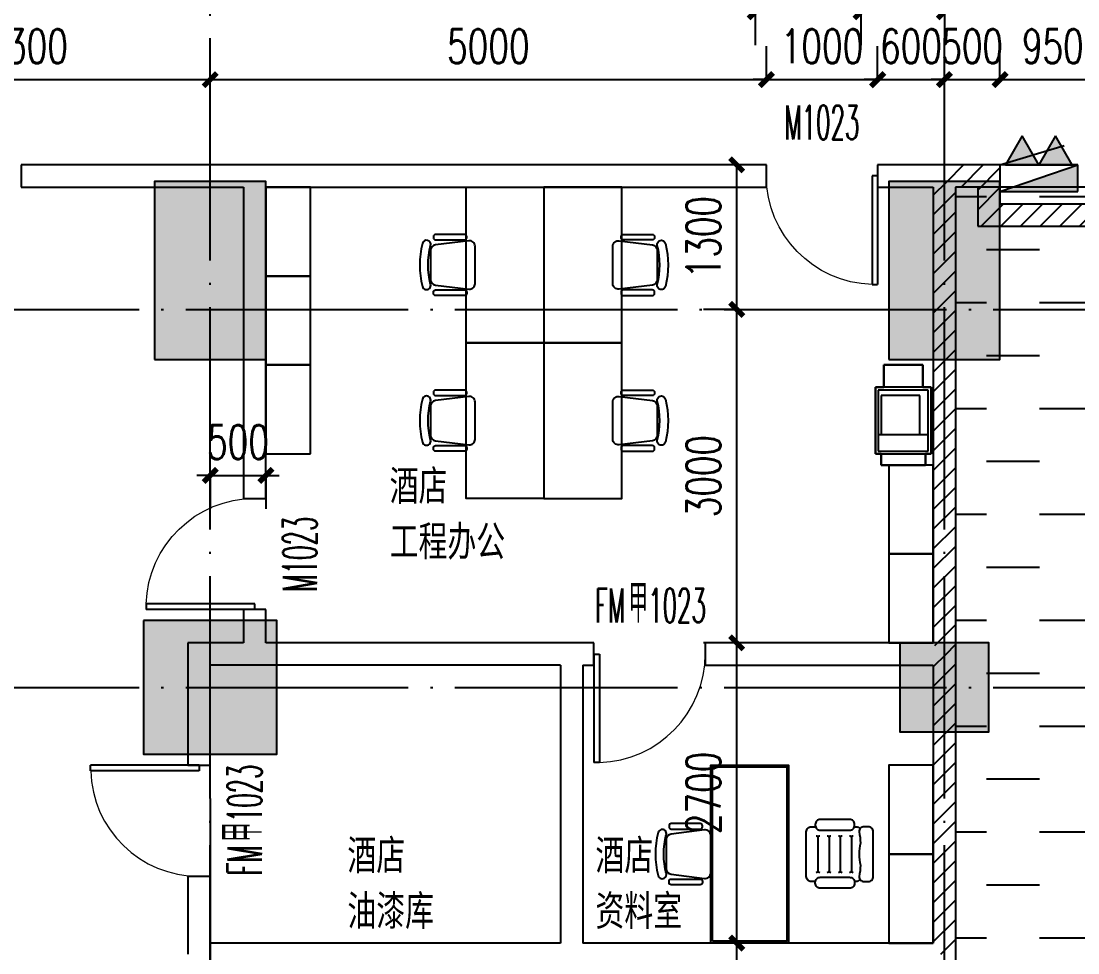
# Model space of a CAD drawing. Header units: millimetres. Extents: x 12325263 to 13848842, y -1463133 to 573208.
# Drawn here: x 12582897 to 12592397, y -891675 to -883294 of the extents above; entities that cross this region are included whole.
import ezdxf
from ezdxf.xclip import XClip

# ---------------------------------------------------------------- set-up
doc = ezdxf.new("R2010")
doc.units = ezdxf.units.MM
doc.header["$LTSCALE"] = 1000
doc.header["$XCLIPFRAME"] = 0
doc.linetypes.add('DOTE', pattern=[2.42, 2, -0.2, 0.02, -0.2])
doc.linetypes.add('HIDDEN', pattern=[9.525, 6.35, -3.175])
for name, color, linetype in [('#s-灭火器', 20, 'Continuous'), ('A-ANNO-DIMS', 83, 'Continuous'), ('A-ANNO-TEXT', 7, 'Continuous'), ('A-AXIS', 16, 'DOTE'), ('A-COLS', 6, 'Continuous'), ('A-WALL', 5, 'Continuous'), ('A-WALL-PATT', 8, 'Continuous'), ('A_WALL(防火墙)', 151, 'Continuous'), ('DOOR_FIRE', 1, 'Continuous'), ('DOOR_FIRE_TEXT', 7, 'Continuous'), ('EQUIP_消火栓', 7, 'Continuous'), ('fur202301', 252, 'Continuous'), ('PUB_DIM', 83, 'Continuous'), ('PUB_HATCH', 8, 'Continuous'), ('WALL', 5, 'Continuous'), ('WALL-SHATCH', 8, 'Continuous'), ('WINDOW', 4, 'Continuous'), ('WINDOW_TEXT', 7, 'Continuous'), ('公寓机动车库', 23, 'Continuous'), ('建筑-楼板开洞', 251, 'Continuous')]:
    doc.layers.add(name, color=color, linetype=linetype)
doc.styles.add('_TCH_DIM_T3', font='SIMPLEX.shx', dxfattribs={"width": 0.705882, "bigfont": 'GBCBIG.shx'})
doc.styles.add('_TCH_WINDOW', font='SIMPLEX', dxfattribs={"width": 0.7, "height": 3.5, "bigfont": 'GBCBIG'})
doc.styles.add('TITXV', font='', dxfattribs={"width": 0.7})
doc.styles.get('TITXV').set_extended_font_data('SimSun')
doc.dimstyles.new('_TCH_ARCH&&120', dxfattribs={"dimtxt": 306, "dimasz": 120, "dimexe": 300, "dimexo": 360, "dimgap": 147, "dimtad": 1, "dimdec": 0, "dimzin": 0, "dimdsep": 46, "dimtxsty": '_TCH_DIM_T3', "dimblk": 'ARCHTICK', "dimcen": 0.09, "dimclrt": 7, "dimazin": 2, "dimtfac": 1, "dimtdec": 0, "dimtix": 1, "dimtmove": 2, "dimatfit": 3, "dimfxl": 1, "dimfxlon": 1, "dimtolj": 1, "dimtzin": 0, "dimarcsym": 0})
pattern_1 = [(45, (0, 89.76), (-88.388383, 88.388383), [])]

# ---------------------------------------------------------------- blocks, each defined once
blk = doc.blocks.new('adgshg13-A$C7F010FC0')
at = {"layer": 'WALL-SHATCH'}
h = blk.add_hatch(color=256, dxfattribs=at)
h.dxf.hatch_style = 1
h.paths.add_polyline_path([(-60384.2, -16880.9), (-763.2, 197.5), (12587.6, -13153.3), (12587.6, -157996), (-162964.9, -188820.4), (-171262.4, -180522.9), (-171262.4, -31310.9), (-150707.2, -10755.7), (-131860.1, -7980.9), (-99162.4, -7980.9), (-99162.4, -4980.9), (-76620.4, -4980.9), (-70107.7, -16880.9)], flags=16)
h.paths.add_polyline_path([(-60091.2, -16380.9), (-646.9, 646.9), (12987.6, -12987.6), (12987.6, -158331.9), (-163100.6, -189250.4), (-171662.4, -180688.6), (-171662.4, -31145.2), (-150777.9, -10260.7), (-131896.7, -7480.9), (-99562.4, -7480.9), (-99562.4, -4580.9), (-76365.6, -4580.9), (-69907.5, -16380.9)])
blk = doc.blocks.new('A$C4C7A72D3')
at = {"layer": 'WALL', "color": 1}
blk.add_blockref('adgshg13-A$C7F010FC0', (210433, 205503.6), dxfattribs=at)
blk = doc.blocks.new('qlzw')
at = {"layer": 'A-AXIS'}
for p, q in [((12451166.8, 979489.8), (12451166.8, 1082089.8)), ((12457766.8, 979489.8), (12457766.8, 1082089.8)), ((12404966.8, 995989.8), (12486866.8, 995989.8)), ((12404966.8, 992589.8), (12485416.8, 992589.8)), ((12451166.8, 991589.8), (12451166.8, 977939.8))]:
    blk.add_line(p, q, dxfattribs=at)
blk = doc.blocks.new('_FZH')
blk.add_lwpolyline([(-0.5, -0.5), (0.5, -0.5), (0.5, 0.5), (-0.5, 0.5)], close=True)
at = {"layer": 'PUB_HATCH'}
blk.add_solid([(-0.5, -0.5), (0.5, -0.5), (-0.5, 0.5), (0.5, 0.5)], dxfattribs=at)
blk = doc.blocks.new('asdfdsfds')
at = {"layer": 'A-COLS', "xscale": 1000, "yscale": 1600, "zscale": 1600}
for p in [(-19700, 350), (-13100, 350)]:
    blk.add_blockref('_FZH', p, dxfattribs=at)
at = {"layer": 'A-COLS', "rotation": 270}
for p, xscale, yscale, zscale in [((-19700, -3400), 1200, 1200, 1200), ((-13100, -3400), 800, 800, 800)]:
    blk.add_blockref('_FZH', p, dxfattribs=dict(at, xscale=xscale, yscale=yscale, zscale=zscale))
blk = doc.blocks.new('灭火器')
at = {"layer": '#s-灭火器', "ltscale": 1000}
for points in [[(292444.1, 59706.6), (292144.1, 59706.6), (292294.1, 59446.8)], [(292744.1, 59706.6), (292444.1, 59706.6), (292594.1, 59446.8)]]:
    blk.add_hatch(color=256, dxfattribs=at).paths.add_polyline_path(points)
for points in [[(292294.1, 59446.8), (292444.1, 59706.6), (292144.1, 59706.6)], [(292594.1, 59446.8), (292744.1, 59706.6), (292444.1, 59706.6)]]:
    blk.add_lwpolyline(points, close=True, dxfattribs=at)
blk = doc.blocks.new('$TWTSYS$00000508')
for p, q in [((-0.5, 0.5), (0.324, 1.224)), ((-0.5, 0.5), (-0.5, -0.5)), ((-0.5, -0.5), (0.5, 0.5)), ((0.5, 0.5), (-0.5, 0.5)), ((0.5, -0.5), (0.5, 0.5)), ((-0.5, -0.5), (0.5, -0.5))]:
    blk.add_line(p, q)
blk.add_solid([(0.5, -0.5), (0.5, 0.5), (-0.5, -0.5)])
blk = doc.blocks.new('消火栓')
at = {"layer": '#s-灭火器', "rotation": 180.0000000000001}
blk.add_blockref('灭火器', (12864422.1, 734931.8), dxfattribs=at)
at = {"layer": 'EQUIP_消火栓', "xscale": 700, "yscale": 240, "zscale": 700}
blk.add_blockref('$TWTSYS$00000508', (12571977.9, 675105.2), dxfattribs=at)
blk = doc.blocks.new('asdfasfasdfsdf')
blk.add_blockref('消火栓', (-12548527.9, -691175.2))
blk = doc.blocks.new('asdgagasdgfg办公椅9')
at = {"layer": 'fur202301'}
for points in [[(49162, 22959.3), (48976.9, 22774.2, -0.378242), (48910.8, 22770.1), (48672.2, 22955.7, -0.451123), (48667.5, 23030.5), (48905.6, 23268.6, -0.451123), (48980.5, 23264), (49166.1, 23025.3, -0.378242)], [(49232.1, 23064.7), (49225, 23057.7, -0.414214), (49196.7, 23057.7), (49012.9, 23241.5, -0.414214), (49012.9, 23269.8), (49019.9, 23276.9, -0.414214), (49048.2, 23276.9), (49232.1, 23093, -0.414214)], [(49193.2, 22990.5, -1), (49257.8, 22952.4, -0.127017), (48983.8, 22678.4, -1), (48945.7, 22743, 0.127017)], [(48871.4, 22704.1), (48878.5, 22711.2, 0.414214), (48878.5, 22739.5), (48694.7, 22923.3, 0.414214), (48666.4, 22923.3), (48659.3, 22916.3, 0.414214), (48659.3, 22888), (48843.2, 22704.1, 0.414214)]]:
    blk.add_lwpolyline(points, format="xyb", close=True, dxfattribs=at)
blk = doc.blocks.new('asdgagasdgfgsfhsgh')
at = {"layer": 'fur202301', "ltscale": 2}
for p, q in [((95908.2, -232930), (95808.2, -232930)), ((95808.2, -232930), (95808.2, -233330)), ((95808.2, -233330), (95808.2, -232930)), ((95808.2, -232930), (95908.2, -232930)), ((96508.2, -232880), (95908.2, -232880)), ((95908.2, -232930), (95908.2, -232880)), ((95908.2, -232880), (96508.2, -232880)), ((95908.2, -232880), (95908.2, -233380)), ((96508.2, -233380), (96508.2, -232880)), ((96508.2, -232880), (96508.2, -232955)), ((96708.2, -232955), (96508.2, -232955)), ((96508.2, -232955), (96708.2, -232955)), ((96708.2, -233305), (96708.2, -232955)), ((96708.2, -232955), (96708.2, -233305)), ((96508.2, -233305), (96708.2, -233305)), ((96708.2, -233305), (96508.2, -233305)), ((96508.2, -233305), (96508.2, -233380)), ((95808.2, -233330), (95908.2, -233330)), ((95908.2, -233330), (95808.2, -233330)), ((95908.2, -233380), (95908.2, -233330)), ((95908.2, -233380), (96508.2, -233380)), ((96508.2, -233380), (95908.2, -233380))]:
    blk.add_line(p, q, dxfattribs=at)
at = {"layer": 'fur202301', "linetype": 'HIDDEN'}
for p, q in [((96483.2, -232905), (95933.2, -232905)), ((95933.2, -232905), (95933.2, -233355)), ((96083.2, -232905), (96083.2, -233355)), ((96433.2, -232930), (96083.2, -232930)), ((96433.2, -233280), (96433.2, -232930)), ((96483.2, -233355), (96483.2, -232905)), ((96083.2, -233280), (96433.2, -233280)), ((95933.2, -233355), (96483.2, -233355))]:
    blk.add_line(p, q, dxfattribs=at)
blk = doc.blocks.new('asdgagasdgfgjiaju')
at = {"layer": 'fur202301', "linetype": 'Continuous'}
blk.add_lwpolyline([(252356.1, 715595.2), (253156.1, 715595.2), (253156.1, 715195.2), (252356.1, 715195.2)], close=True, dxfattribs=at)
blk = doc.blocks.new('sdfgsdffhg')
at = {"layer": 'fur202301', "extrusion": (4.84139e-45, 2.17033e-40, -1)}
for p, q in [((8916.3, -16484, 0), (8955.8, -16484, 0)), ((8976.6, -16581.5, 0), (8976.6, -16880.1, 0)), ((9076.6, -16581.5, 0), (9076.6, -16880.1, 0)), ((9176.6, -16581.5, 0), (9176.6, -16880.1, 0)), ((9276.6, -16581.5, 0), (9276.6, -16880.1, 0))]:
    blk.add_line(p, q, dxfattribs=at)
at = {"layer": 'fur202301', "linetype": 'Continuous', "extrusion": (2.17033e-40, -4.05452e-48, -1)}
for points in [[(-6513, -10730), (-6513, -12130.4), (-5813, -12130.4), (-5813, -10730)], [(-6513, -12130.4), (-6513, -13530.7), (-5813, -13530.7), (-5813, -12130.4)]]:
    blk.add_lwpolyline(points, close=True, dxfattribs=at)
at = {"layer": 'fur202301', "linetype": 'Continuous', "extrusion": (-2.17033e-40, 1.2848e-47, -1)}
for points in [[(-6513, -10730), (-6513, -12130.4), (-7213, -12130.4), (-7213, -10730)], [(-6513, -12130.4), (-6513, -13530.7), (-7213, -13530.7), (-7213, -12130.4)]]:
    blk.add_lwpolyline(points, close=True, dxfattribs=at)
at = {"layer": 'fur202301', "elevation": 0}
for points in [[(8012.3, -17530.1), (8012.3, -15930.1), (8712.3, -15930.1), (8712.3, -17530.1)], [(8028.3, -17514.1), (8028.3, -15946.1), (8696.3, -15946.1), (8696.3, -17514.1)]]:
    blk.add_lwpolyline(points, close=True, dxfattribs=at)
at = {"layer": 'fur202301', "extrusion": (4.84139e-45, 2.17033e-40, -1), "elevation": 0}
for points in [[(-9261.1, -16516, -0.414214), (-9305.8, -16471.3), (-9305.8, -16462.1, -0.414214), (-9261.1, -16417.4), (-8997.3, -16417.4, -0.414214), (-8952.5, -16462.1), (-8952.5, -16471.3, -0.414214), (-8997.3, -16516)], [(-9261.1, -16938.2, 0.414214), (-9305.8, -16982.9), (-9305.8, -16992.1, 0.414214), (-9261.1, -17036.8), (-8997.2, -17036.8, 0.414214), (-8952.5, -16992.1), (-8952.5, -16982.9, 0.414214), (-8997.2, -16938.2)]]:
    blk.add_lwpolyline(points, format="xyb", close=True, dxfattribs=at)
for points in [[(-8953.3, -16976.2), (-8916.2, -16976.2, 0.414214), (-8871.5, -16931.4), (-8871.5, -16528.8, 0.414214), (-8916.2, -16484.1)], [(-9303.5, -16484.1), (-9318.8, -16484.1, 0.236068), (-9354.6, -16502)], [(-9345.7, -16528.8, 0.055299), (-9357.6, -16630.1, -0.118462), (-9357.6, -16830.1, 0.055299), (-9345.7, -16931.4, -0.414214), (-9390.4, -16976.2), (-9428.1, -16976.2, -0.414214)], [(-9428.1, -16976.2, -0.414214), (-9472.9, -16931.4), (-9472.9, -16528.8, -0.414214), (-9428.2, -16484.1), (-9390.4, -16484.1, -0.414214), (-9345.7, -16528.8)], [(-9354.6, -16958.3, 0.236068), (-9318.8, -16976.2), (-9306.4, -16976.2)]]:
    blk.add_lwpolyline(points, format="xyb", dxfattribs=at)
at = {"layer": 'fur202301', "extrusion": (4.84139e-45, 2.17033e-40, -1)}
for centre, start, end in [((-8959.6, -16581.5, 0), 90.00128, 180.00128), ((-8993.5, -16581.5, 0), 0.00128, 90.00128), ((-9059.6, -16581.5, 0), 90.00128, 180.00128), ((-9093.5, -16581.5, 0), 0.00128, 90.00128), ((-9159.6, -16581.5, 0), 90.00128, 180.00128), ((-9193.5, -16581.5, 0), 0.00128, 90.00128), ((-9259.6, -16581.5, 0), 90.00128, 180.00128), ((-9293.5, -16581.5, 0), 0.00128, 90.00128), ((-8959.6, -16880.1, 0), 180.00128, 270.00128), ((-8993.5, -16880.1, 0), 270.00128, 0.00128), ((-9059.6, -16880.1, 0), 180.00128, 270.00128), ((-9093.5, -16880.1, 0), 270.00128, 0.00128), ((-9159.6, -16880.1, 0), 180.00128, 270.00128), ((-9193.5, -16880.1, 0), 270.00128, 0.00128), ((-9259.6, -16880.1, 0), 180.00128, 270.00128), ((-9293.5, -16880.1, 0), 270.00128, 0.00128)]:
    blk.add_arc(centre, 17, start, end, dxfattribs=at)
at = {"layer": 'fur202301', "linetype": 'Continuous', "extrusion": (3.20322e-47, 2.17033e-40, -1), "rotation": 90.0000095579673}
for p in [(711182, -263886, 0), (711181.8, -263886), (711182, -264686, 0), (711181.8, -264686), (711182, -265486, 0), (711181.8, -265486), (705582.3, -266386.1), (705582.3, -267186)]:
    blk.add_blockref('asdgagasdgfgjiaju', p, dxfattribs=at)
at = {"layer": 'fur202301', "xscale": -1, "zscale": -1}
for p, rotation in [((24019.1, -62297.8), 314.9966975755493), ((24019.1, -63698.1), 314.9966975755493), ((26137.5, -67597.7, 0), 314.996702037731)]:
    blk.add_blockref('asdgagasdgfg办公椅9', p, dxfattribs=dict(at, rotation=rotation))
at = {"layer": 'fur202301', "zscale": -1, "rotation": 45.00329796226901}
for p in [(-10993.2, -62297.8), (-10993.2, -63698.1)]:
    blk.add_blockref('asdgagasdgfg办公椅9', p, dxfattribs=at)
at = {"layer": 'fur202301', "extrusion": (-2.17033e-40, -8.6563e-44, -1), "xscale": -1, "rotation": 270.0005413946074}
blk.add_blockref('asdgagasdgfgsfhsgh', (223387.3, -109036.1, 0), dxfattribs=at)
at = {"layer": 'fur202301', "linetype": 'Continuous', "extrusion": (3.2008e-47, 2.17033e-40, -1), "rotation": 90.00000955159264}
for p in [(705582.5, -269086.1, 0), (705582.5, -269886.1, 0)]:
    blk.add_blockref('asdgagasdgfgjiaju', p, dxfattribs=at)
blk = doc.blocks.new('_ArchTick')
at = {"color": 0, "linetype": 'ByBlock', "const_width": 0.4}
blk.add_lwpolyline([(-0.5, -0.5), (0.5, 0.5)], dxfattribs=at)
blk = doc.blocks.new('*D4075')
at = {"layer": 'A-ANNO-DIMS', "color": 0, "lineweight": -2, "transparency": 16777216}
for p, q in [((12589496.8, -883209), (12589496.8, -883510)), ((12589496.8, -883210), (12590446.8, -883210)), ((12590446.8, -883209), (12590446.8, -883510))]:
    blk.add_line(p, q, dxfattribs=at)
at = {"layer": 'Defpoints', "color": 0, "transparency": 16777216}
for p in [(12589496.8, -882636.8), (12590446.8, -882636.8), (12590446.8, -883210)]:
    blk.add_point(p, dxfattribs=at)
at = {"layer": 'A-ANNO-DIMS', "color": 0, "lineweight": -2, "transparency": 16777216, "xscale": 120, "yscale": 120, "zscale": 120, "rotation": 180}
blk.add_blockref('_ArchTick', (12589496.8, -883210), dxfattribs=at)
at = {"layer": 'A-ANNO-DIMS', "color": 0, "lineweight": -2, "transparency": 16777216, "xscale": 120, "yscale": 120, "zscale": 120}
blk.add_blockref('_ArchTick', (12590446.8, -883210), dxfattribs=at)
at = {"layer": 'A-ANNO-DIMS', "color": 7, "transparency": 16777216, "insert": (12589971.8, -882910), "char_height": 306, "attachment_point": 5, "style": '_TCH_DIM_T3'}
blk.add_mtext('\\A1;950', dxfattribs=at)
blk = doc.blocks.new('*D4076')
at = {"layer": 'A-ANNO-DIMS', "color": 0, "lineweight": -2, "transparency": 16777216}
for p, q in [((12590446.8, -883210), (12590326.8, -883210)), ((12590446.8, -883209), (12590446.8, -883510)), ((12590446.8, -883210), (12591196.8, -883210)), ((12591196.8, -883209), (12591196.8, -883510)), ((12591196.8, -883210), (12591316.8, -883210))]:
    blk.add_line(p, q, dxfattribs=at)
at = {"layer": 'Defpoints', "color": 0, "transparency": 16777216}
for p in [(12590446.8, -882636.8), (12591196.8, -882636.8), (12591196.8, -883210)]:
    blk.add_point(p, dxfattribs=at)
at = {"layer": 'A-ANNO-DIMS', "color": 0, "lineweight": -2, "transparency": 16777216, "xscale": 120, "yscale": 120, "zscale": 120}
blk.add_blockref('_ArchTick', (12590446.8, -883210), dxfattribs=at)
at = {"layer": 'A-ANNO-DIMS', "color": 0, "lineweight": -2, "transparency": 16777216, "xscale": 120, "yscale": 120, "zscale": 120, "rotation": 180}
blk.add_blockref('_ArchTick', (12591196.8, -883210), dxfattribs=at)
at = {"layer": 'A-ANNO-DIMS', "color": 7, "transparency": 16777216, "insert": (12590821.8, -882910), "char_height": 306, "attachment_point": 5, "style": '_TCH_DIM_T3'}
blk.add_mtext('\\A1;750', dxfattribs=at)
blk = doc.blocks.new('*D4417')
at = {"layer": 'A-ANNO-DIMS', "color": 0, "lineweight": -2, "transparency": 16777216}
for p, q in [((12584596.8, -887380), (12584476.8, -887380)), ((12584596.8, -887379), (12584596.8, -887680)), ((12584596.8, -887380), (12585096.8, -887380)), ((12585096.8, -887379), (12585096.8, -887680)), ((12585096.8, -887380), (12585216.8, -887380))]:
    blk.add_line(p, q, dxfattribs=at)
at = {"layer": 'Defpoints', "color": 0, "transparency": 16777216}
for p in [(12584596.8, -886510), (12585096.8, -886510), (12585096.8, -887380)]:
    blk.add_point(p, dxfattribs=at)
at = {"layer": 'A-ANNO-DIMS', "color": 0, "lineweight": -2, "transparency": 16777216, "xscale": 120, "yscale": 120, "zscale": 120}
blk.add_blockref('_ArchTick', (12584596.8, -887380), dxfattribs=at)
at = {"layer": 'A-ANNO-DIMS', "color": 0, "lineweight": -2, "transparency": 16777216, "xscale": 120, "yscale": 120, "zscale": 120, "rotation": 180}
blk.add_blockref('_ArchTick', (12585096.8, -887380), dxfattribs=at)
at = {"layer": 'A-ANNO-DIMS', "color": 7, "transparency": 16777216, "insert": (12584846.8, -887080), "char_height": 306, "attachment_point": 5, "style": '_TCH_DIM_T3'}
blk.add_mtext('\\A1;500', dxfattribs=at)
blk = doc.blocks.new('*D4579')
at = {"layer": 'Defpoints', "color": 0, "transparency": 16777216}
for p in [(12584596.8, -883820), (12581296.8, -884586.8), (12584596.8, -884586.8)]:
    blk.add_point(p, dxfattribs=at)
at = {"layer": 'PUB_DIM', "color": 0, "lineweight": -2, "transparency": 16777216}
for p, q in [((12581296.8, -883821), (12581296.8, -883520)), ((12584596.8, -883821), (12584596.8, -883520)), ((12581296.8, -883820), (12584596.8, -883820))]:
    blk.add_line(p, q, dxfattribs=at)
at = {"layer": 'PUB_DIM', "color": 0, "lineweight": -2, "transparency": 16777216, "xscale": 120, "yscale": 120, "zscale": 120, "rotation": 180}
blk.add_blockref('_ArchTick', (12581296.8, -883820), dxfattribs=at)
at = {"layer": 'PUB_DIM', "color": 0, "lineweight": -2, "transparency": 16777216, "xscale": 120, "yscale": 120, "zscale": 120}
blk.add_blockref('_ArchTick', (12584596.8, -883820), dxfattribs=at)
at = {"layer": 'PUB_DIM', "color": 7, "transparency": 16777216, "insert": (12582946.8, -883520), "char_height": 306, "attachment_point": 5, "style": '_TCH_DIM_T3'}
blk.add_mtext('\\A1;3300', dxfattribs=at)
blk = doc.blocks.new('*D4580')
at = {"layer": 'Defpoints', "color": 0, "transparency": 16777216}
for p in [(12589596.8, -883820), (12584596.8, -884586.8), (12589596.8, -884586.8)]:
    blk.add_point(p, dxfattribs=at)
at = {"layer": 'PUB_DIM', "color": 0, "lineweight": -2, "transparency": 16777216}
for p, q in [((12584596.8, -883821), (12584596.8, -883520)), ((12589596.8, -883821), (12589596.8, -883520)), ((12584596.8, -883820), (12589596.8, -883820))]:
    blk.add_line(p, q, dxfattribs=at)
at = {"layer": 'PUB_DIM', "color": 0, "lineweight": -2, "transparency": 16777216, "xscale": 120, "yscale": 120, "zscale": 120, "rotation": 180}
blk.add_blockref('_ArchTick', (12584596.8, -883820), dxfattribs=at)
at = {"layer": 'PUB_DIM', "color": 0, "lineweight": -2, "transparency": 16777216, "xscale": 120, "yscale": 120, "zscale": 120}
blk.add_blockref('_ArchTick', (12589596.8, -883820), dxfattribs=at)
at = {"layer": 'PUB_DIM', "color": 7, "transparency": 16777216, "insert": (12587096.8, -883520), "char_height": 306, "attachment_point": 5, "style": '_TCH_DIM_T3'}
blk.add_mtext('\\A1;5000', dxfattribs=at)
blk = doc.blocks.new('*D4581')
at = {"layer": 'Defpoints', "color": 0, "transparency": 16777216}
for p in [(12590596.8, -883820), (12589596.8, -884586.8), (12590596.8, -884586.8)]:
    blk.add_point(p, dxfattribs=at)
at = {"layer": 'PUB_DIM', "color": 0, "lineweight": -2, "transparency": 16777216}
for p, q in [((12589596.8, -883821), (12589596.8, -883520)), ((12590596.8, -883821), (12590596.8, -883520)), ((12589596.8, -883820), (12589476.8, -883820)), ((12589596.8, -883820), (12590596.8, -883820)), ((12590596.8, -883820), (12590716.8, -883820))]:
    blk.add_line(p, q, dxfattribs=at)
at = {"layer": 'PUB_DIM', "color": 0, "lineweight": -2, "transparency": 16777216, "xscale": 120, "yscale": 120, "zscale": 120}
blk.add_blockref('_ArchTick', (12589596.8, -883820), dxfattribs=at)
at = {"layer": 'PUB_DIM', "color": 0, "lineweight": -2, "transparency": 16777216, "xscale": 120, "yscale": 120, "zscale": 120, "rotation": 180}
blk.add_blockref('_ArchTick', (12590596.8, -883820), dxfattribs=at)
at = {"layer": 'PUB_DIM', "color": 7, "transparency": 16777216, "insert": (12590096.8, -883520), "char_height": 306, "attachment_point": 5, "style": '_TCH_DIM_T3'}
blk.add_mtext('\\A1;1000', dxfattribs=at)
blk = doc.blocks.new('*D4582')
at = {"layer": 'Defpoints', "color": 0, "transparency": 16777216}
for p in [(12591196.8, -883820), (12590596.8, -884586.8), (12591196.8, -884586.8)]:
    blk.add_point(p, dxfattribs=at)
at = {"layer": 'PUB_DIM', "color": 0, "lineweight": -2, "transparency": 16777216}
for p, q in [((12590596.8, -883821), (12590596.8, -883520)), ((12591196.8, -883821), (12591196.8, -883520)), ((12590596.8, -883820), (12590476.8, -883820)), ((12590596.8, -883820), (12591196.8, -883820)), ((12591196.8, -883820), (12591316.8, -883820))]:
    blk.add_line(p, q, dxfattribs=at)
at = {"layer": 'PUB_DIM', "color": 0, "lineweight": -2, "transparency": 16777216, "xscale": 120, "yscale": 120, "zscale": 120}
blk.add_blockref('_ArchTick', (12590596.8, -883820), dxfattribs=at)
at = {"layer": 'PUB_DIM', "color": 0, "lineweight": -2, "transparency": 16777216, "xscale": 120, "yscale": 120, "zscale": 120, "rotation": 180}
blk.add_blockref('_ArchTick', (12591196.8, -883820), dxfattribs=at)
at = {"layer": 'PUB_DIM', "color": 7, "transparency": 16777216, "insert": (12590896.8, -883520), "char_height": 306, "attachment_point": 5, "style": '_TCH_DIM_T3'}
blk.add_mtext('\\A1;600', dxfattribs=at)
blk = doc.blocks.new('*D4583')
at = {"layer": 'Defpoints', "color": 0, "transparency": 16777216}
for p in [(12591696.8, -883820), (12591196.8, -884586.8), (12591696.8, -884586.8)]:
    blk.add_point(p, dxfattribs=at)
at = {"layer": 'PUB_DIM', "color": 0, "lineweight": -2, "transparency": 16777216}
for p, q in [((12591196.8, -883821), (12591196.8, -883520)), ((12591696.8, -883821), (12591696.8, -883520)), ((12591196.8, -883820), (12591076.8, -883820)), ((12591196.8, -883820), (12591696.8, -883820)), ((12591696.8, -883820), (12591816.8, -883820))]:
    blk.add_line(p, q, dxfattribs=at)
at = {"layer": 'PUB_DIM', "color": 0, "lineweight": -2, "transparency": 16777216, "xscale": 120, "yscale": 120, "zscale": 120}
blk.add_blockref('_ArchTick', (12591196.8, -883820), dxfattribs=at)
at = {"layer": 'PUB_DIM', "color": 0, "lineweight": -2, "transparency": 16777216, "xscale": 120, "yscale": 120, "zscale": 120, "rotation": 180}
blk.add_blockref('_ArchTick', (12591696.8, -883820), dxfattribs=at)
at = {"layer": 'PUB_DIM', "color": 7, "transparency": 16777216, "insert": (12591446.8, -883520), "char_height": 306, "attachment_point": 5, "style": '_TCH_DIM_T3'}
blk.add_mtext('\\A1;500', dxfattribs=at)
blk = doc.blocks.new('*D4584')
at = {"layer": 'Defpoints', "color": 0, "transparency": 16777216}
for p in [(12592646.8, -883820), (12591696.8, -884586.8), (12592646.8, -884586.8)]:
    blk.add_point(p, dxfattribs=at)
at = {"layer": 'PUB_DIM', "color": 0, "lineweight": -2, "transparency": 16777216}
for p, q in [((12591696.8, -883821), (12591696.8, -883520)), ((12592646.8, -883821), (12592646.8, -883520)), ((12591696.8, -883820), (12592646.8, -883820))]:
    blk.add_line(p, q, dxfattribs=at)
at = {"layer": 'PUB_DIM', "color": 0, "lineweight": -2, "transparency": 16777216, "xscale": 120, "yscale": 120, "zscale": 120, "rotation": 180}
blk.add_blockref('_ArchTick', (12591696.8, -883820), dxfattribs=at)
at = {"layer": 'PUB_DIM', "color": 0, "lineweight": -2, "transparency": 16777216, "xscale": 120, "yscale": 120, "zscale": 120}
blk.add_blockref('_ArchTick', (12592646.8, -883820), dxfattribs=at)
at = {"layer": 'PUB_DIM', "color": 7, "transparency": 16777216, "insert": (12592171.8, -883520), "char_height": 306, "attachment_point": 5, "style": '_TCH_DIM_T3'}
blk.add_mtext('\\A1;950', dxfattribs=at)
blk = doc.blocks.new('*D4596')
at = {"layer": 'Defpoints', "color": 0, "transparency": 16777216}
for p in [(12589330, -891586.8), (12590146.8, -891586.8), (12590146.8, -897886.8)]:
    blk.add_point(p, dxfattribs=at)
at = {"layer": 'PUB_DIM', "color": 0, "lineweight": -2, "transparency": 16777216}
for p, q in [((12589331, -891586.8), (12589030, -891586.8)), ((12589330, -897886.8), (12589330, -891586.8)), ((12589331, -897886.8), (12589030, -897886.8))]:
    blk.add_line(p, q, dxfattribs=at)
at = {"layer": 'PUB_DIM', "color": 0, "lineweight": -2, "transparency": 16777216, "xscale": 120, "yscale": 120, "zscale": 120}
for p, rotation in [((12589330, -891586.8), 90), ((12589330, -897886.8), 270)]:
    blk.add_blockref('_ArchTick', p, dxfattribs=dict(at, rotation=rotation))
at = {"layer": 'PUB_DIM', "color": 7, "transparency": 16777216, "insert": (12589030, -894736.8), "char_height": 306, "attachment_point": 5, "rotation": 90, "style": '_TCH_DIM_T3'}
blk.add_mtext('\\A1;6300', dxfattribs=at)
blk = doc.blocks.new('*D4597')
at = {"layer": 'Defpoints', "color": 0, "transparency": 16777216}
for p in [(12589330, -888886.8), (12590146.8, -888886.8), (12590146.8, -891586.8)]:
    blk.add_point(p, dxfattribs=at)
at = {"layer": 'PUB_DIM', "color": 0, "lineweight": -2, "transparency": 16777216}
for p, q in [((12589331, -888886.8), (12589030, -888886.8)), ((12589330, -891586.8), (12589330, -888886.8)), ((12589331, -891586.8), (12589030, -891586.8))]:
    blk.add_line(p, q, dxfattribs=at)
at = {"layer": 'PUB_DIM', "color": 0, "lineweight": -2, "transparency": 16777216, "xscale": 120, "yscale": 120, "zscale": 120}
for p, rotation in [((12589330, -888886.8), 90), ((12589330, -891586.8), 270)]:
    blk.add_blockref('_ArchTick', p, dxfattribs=dict(at, rotation=rotation))
at = {"layer": 'PUB_DIM', "color": 7, "transparency": 16777216, "insert": (12589030, -890236.8), "char_height": 306, "attachment_point": 5, "rotation": 90, "style": '_TCH_DIM_T3'}
blk.add_mtext('\\A1;2700', dxfattribs=at)
blk = doc.blocks.new('*D4598')
at = {"layer": 'Defpoints', "color": 0, "transparency": 16777216}
for p in [(12589330, -885886.8), (12590146.8, -885886.8), (12590146.8, -888886.8)]:
    blk.add_point(p, dxfattribs=at)
at = {"layer": 'PUB_DIM', "color": 0, "lineweight": -2, "transparency": 16777216}
for p, q in [((12589331, -885886.8), (12589030, -885886.8)), ((12589330, -888886.8), (12589330, -885886.8)), ((12589331, -888886.8), (12589030, -888886.8))]:
    blk.add_line(p, q, dxfattribs=at)
at = {"layer": 'PUB_DIM', "color": 0, "lineweight": -2, "transparency": 16777216, "xscale": 120, "yscale": 120, "zscale": 120}
for p, rotation in [((12589330, -885886.8), 90), ((12589330, -888886.8), 270)]:
    blk.add_blockref('_ArchTick', p, dxfattribs=dict(at, rotation=rotation))
at = {"layer": 'PUB_DIM', "color": 7, "transparency": 16777216, "insert": (12589030, -887386.8), "char_height": 306, "attachment_point": 5, "rotation": 90, "style": '_TCH_DIM_T3'}
blk.add_mtext('\\A1;3000', dxfattribs=at)
blk = doc.blocks.new('*D4599')
at = {"layer": 'Defpoints', "color": 0, "transparency": 16777216}
for p in [(12589330, -884586.8), (12590146.8, -884586.8), (12590146.8, -885886.8)]:
    blk.add_point(p, dxfattribs=at)
at = {"layer": 'PUB_DIM', "color": 0, "lineweight": -2, "transparency": 16777216}
for p, q in [((12589331, -884586.8), (12589030, -884586.8)), ((12589330, -885886.8), (12589330, -884586.8)), ((12589331, -885886.8), (12589030, -885886.8))]:
    blk.add_line(p, q, dxfattribs=at)
at = {"layer": 'PUB_DIM', "color": 0, "lineweight": -2, "transparency": 16777216, "xscale": 120, "yscale": 120, "zscale": 120}
for p, rotation in [((12589330, -884586.8), 90), ((12589330, -885886.8), 270)]:
    blk.add_blockref('_ArchTick', p, dxfattribs=dict(at, rotation=rotation))
at = {"layer": 'PUB_DIM', "color": 7, "transparency": 16777216, "insert": (12589030, -885236.8), "char_height": 306, "attachment_point": 5, "rotation": 90, "style": '_TCH_DIM_T3'}
blk.add_mtext('\\A1;1300', dxfattribs=at)
blk = doc.blocks.new('$DorLib2D$00000001')
for p, q in [((0.45, 0.975), (0.5, 0.975)), ((0.45, 0), (0.45, 0.975)), ((0.5, 0), (0.5, 0.975)), ((0.5, 0), (0.45, 0))]:
    blk.add_line(p, q)
at = {"lineweight": 13}
blk.add_arc((0.475, 0), 0.975, 91.46928, 180, dxfattribs=at)

msp = doc.modelspace()

# ---------------------------------------------------------------- block references
ref = msp.add_blockref('A$C4C7A72D3', (12385714.9, -906209.5), dxfattribs=dict(rotation=350.041249254255))
XClip(ref).set_block_clipping_path([(223442.8584877662, 85923.1187333744), (220542.7961432356, 85923.1422391906), (220542.8579492103, 89292.823275506), (211526.9150355905, 89292.8101311298), (210631.4331447985, 94392.8080583527), (206113.3685902953, 94392.8025418455), (206001.4315187763, 95030.3127344656), (204376.2826588508, 94744.9613686837), (203364.4570056833, 100506.9030052917), (197947.3947122637, 99555.7482674252), (192482.3428474721, 130679.4765393781), (190118.7804593667, 130264.4504016289), (191623.4071957469, 121695.6427078634), (177046.6486519482, 119136.2011700841), (175707.6223907359, 126760.8483765714), (173902.988371335, 128026.4039125028), (169528.3854461554, 127258.2903269802), (169070.0967394859, 129868.3614864857), (163308.2517458182, 128856.6693391807), (163766.52659606, 126246.6171700556), (159679.1795131005, 125528.9180921423), (170669.6888374612, 62935.797914044), (167222.1989369914, 62330.4650948944), (167939.7759490944, 58243.6808593175), (171386.9528796654, 58848.2912487988), (172857.0656793863, 50477.0032648193), (165962.5026008021, 49266.4230898353), (168037.7813034765, 37447.1796448426), (140649.9584970828, 32638.2390106404), (115387.9799239188, 28202.5781787895), (95598.7254695911, 140907.4332163476), (226939.476109907, 163968.8668500402), (240128.6952811591, 88852.8973128139)])

# ---------------------------------------------------------------- next in the draw order: hatches: boundary and pattern name
at = {"layer": '建筑-楼板开洞'}
h = msp.add_hatch(dxfattribs=at)
h.set_pattern_fill('DASH', color=256, scale=500)
h.set_pattern_definition([(0, (0, 0), (476.25, 476.25), [476.25, -476.25])])
h.paths.add_polyline_path([(12591296.8, -884786.8), (12591296.8, -897886.8), (12603196.8, -897886.8), (12603196.8, -889886.8), (12606896.8, -889886.8), (12606896.8, -884786.8)])

# ---------------------------------------------------------------- next in the draw order: linework, layer by layer
at = {"layer": '公寓机动车库'}
msp.add_lwpolyline([(12591296.8, -884786.8), (12591296.8, -897886.8), (12603196.8, -897886.8), (12603196.8, -889886.8), (12606896.8, -889886.8), (12606896.8, -884786.8)], close=True, dxfattribs=at)

# ---------------------------------------------------------------- next in the draw order: block references
at = {"color": 2}
msp.add_blockref('qlzw', (133430, -1881876.5), dxfattribs=at)
for name, p in [('asdfdsfds', (12604296.8, -885886.8)), ('asdfasfasdfsdf', (12568596.8, -868636.8))]:
    msp.add_blockref(name, p)

# ---------------------------------------------------------------- next in the draw order: block references
msp.add_blockref('sdfgsdffhg', (12581083.9, -874056.8, 0))

# ---------------------------------------------------------------- next in the draw order: hatches: boundary and pattern name
at = {"layer": 'A-WALL-PATT'}
h = msp.add_hatch(dxfattribs=at)
h.set_pattern_fill('普通砖', color=256, scale=50, style=0)
h.set_pattern_definition(pattern_1)
h.paths.add_polyline_path([(12591496.8, -884786.8), (12591696.8, -884586.8), (12591196.8, -884586.8), (12591196.8, -884720.1), (12591296.8, -884786.8)])
h = msp.add_hatch(dxfattribs=at)
h.set_pattern_fill('普通砖', color=256, scale=50, style=0)
h.set_pattern_definition(pattern_1)
h.paths.add_polyline_path([(12591696.8, -884586.8), (12591496.8, -884786.8), (12591496.8, -885136.8), (12591696.8, -884936.8)])
h = msp.add_hatch(dxfattribs=at)
h.set_pattern_fill('普通砖', color=256, scale=50, style=0)
h.set_pattern_definition(pattern_1)
h.paths.add_polyline_path([(12591196.8, -884720.1), (12591096.8, -884786.8), (12591096.8, -888886.8), (12591163.5, -888986.8), (12591296.8, -888986.8), (12591296.8, -884786.8)])
h = msp.add_hatch(dxfattribs=at)
h.set_pattern_fill('普通砖', color=256, scale=50, style=0)
h.set_pattern_definition(pattern_1)
h.paths.add_polyline_path([(12591696.8, -884936.8), (12591496.8, -885136.8), (12592846.8, -885136.8), (12592646.8, -884936.8)])
h = msp.add_hatch(dxfattribs=at)
h.set_pattern_fill('普通砖', color=256, scale=50, style=0)
h.set_pattern_definition(pattern_1)
h.paths.add_polyline_path([(12591163.5, -888986.8), (12591096.8, -889086.8), (12591096.8, -891586.8), (12591163.5, -891686.8), (12591296.8, -891686.8), (12591296.8, -888986.8)])

# ---------------------------------------------------------------- next in the draw order: linework, layer by layer
at = {"layer": 'A-WALL'}
for p, q in [((12584996.8, -884586.8), (12582896.8, -884586.8)), ((12582896.8, -884586.8), (12582896.8, -884786.8)), ((12589596.8, -884586.8), (12584996.8, -884586.8)), ((12589596.8, -884786.8), (12589596.8, -884586.8)), ((12591196.8, -884586.8), (12590596.8, -884586.8)), ((12590596.8, -884586.8), (12590596.8, -884786.8)), ((12582896.8, -884786.8), (12584896.8, -884786.8)), ((12584896.8, -884786.8), (12584896.8, -887586.8)), ((12585096.8, -887586.8), (12585096.8, -884786.8)), ((12585096.8, -884786.8), (12589596.8, -884786.8)), ((12590596.8, -884786.8), (12591096.8, -884786.8)), ((12584896.8, -887586.8), (12585096.8, -887586.8)), ((12585096.8, -888586.8), (12584896.8, -888586.8)), ((12584896.8, -888586.8), (12584896.8, -888886.8)), ((12585096.8, -888886.8), (12585096.8, -888586.8)), ((12584396.8, -888886.8), (12584396.8, -889986.8)), ((12584896.8, -888886.8), (12584396.8, -888886.8)), ((12587846.8, -888886.8), (12585096.8, -888886.8)), ((12588046.8, -888886.8), (12587846.8, -888886.8)), ((12588046.8, -889086.8), (12588046.8, -888886.8)), ((12591096.8, -888886.8), (12589046.8, -888886.8)), ((12589046.8, -888886.8), (12589046.8, -889086.8)), ((12584596.8, -889986.8), (12584596.8, -889086.8)), ((12584996.8, -889086.8), (12584596.8, -889086.8)), ((12587746.8, -889086.8), (12584996.8, -889086.8)), ((12587746.8, -889086.8), (12587746.8, -891586.8)), ((12587946.8, -889086.8), (12588046.8, -889086.8)), ((12587946.8, -889086.8), (12587946.8, -891586.8)), ((12589046.8, -889086.8), (12591096.8, -889086.8)), ((12584396.8, -889986.8), (12584596.8, -889986.8)), ((12584596.8, -890986.8), (12584396.8, -890986.8)), ((12584396.8, -890986.8), (12584396.8, -891686.8)), ((12584596.8, -891586.8), (12584596.8, -890986.8)), ((12587746.8, -891586.8), (12584596.8, -891586.8)), ((12591096.8, -891586.8), (12587946.8, -891586.8))]:
    msp.add_line(p, q, dxfattribs=at)
at = {"layer": 'A_WALL(防火墙)'}
for p, q in [((12591696.8, -884586.8), (12591196.8, -884586.8)), ((12591696.8, -884586.8), (12591696.8, -884936.8)), ((12591096.8, -884786.8), (12591096.8, -888886.8)), ((12591496.8, -884786.8), (12591296.8, -884786.8)), ((12591296.8, -884786.8), (12591296.8, -888986.8)), ((12591496.8, -884786.8), (12591496.8, -885136.8)), ((12591696.8, -884936.8), (12592646.8, -884936.8)), ((12591496.8, -885136.8), (12592846.8, -885136.8)), ((12591296.8, -888986.8), (12591296.8, -891686.8)), ((12591096.8, -889086.8), (12591096.8, -891586.8))]:
    msp.add_line(p, q, dxfattribs=at)

# ---------------------------------------------------------------- next in the draw order: block references
at = {"layer": 'DOOR_FIRE', "zscale": 200}
for p, xscale, yscale, rotation in [((12588546.8, -888986.8), 1000, 1000, 180), ((12584496.8, -890486.8), -1000, -1000, 270)]:
    msp.add_blockref('$DorLib2D$00000001', p, dxfattribs=dict(at, xscale=xscale, yscale=yscale, rotation=rotation))
at = {"layer": 'WINDOW'}
ref = msp.add_blockref('$DorLib2D$00000001', (12590096.8, -884686.8), dxfattribs=dict(at, xscale=-1000, yscale=1000, zscale=200, rotation=180))
ref.add_attrib('A', 'M1023', (12589758.4, -884357.4), dxfattribs={"layer": 'WINDOW_TEXT', "height": 306, "style": '_TCH_WINDOW', "width": 0.494118})
ref = msp.add_blockref('$DorLib2D$00000001', (12584996.8, -888086.8), dxfattribs=dict(at, xscale=1000, yscale=-1000, zscale=200, rotation=270))
ref.add_attrib('A', 'M1023', (12585555.7, -888425.2), dxfattribs={"layer": 'WINDOW_TEXT', "height": 306, "rotation": 90, "style": '_TCH_WINDOW', "width": 0.494118})

# ---------------------------------------------------------------- next in the draw order: texts
at = {"layer": 'A-ANNO-TEXT', "style": 'TITXV', "width": 0.7}
for s, p in [('酒店', (12586210, -887606.8)), ('工程办公', (12586210, -888106.8)), ('酒店', (12585830, -890930)), ('酒店', (12588060, -890930)), ('油漆库', (12585830, -891430)), ('资料室', (12588060, -891430))]:
    msp.add_text(s, height=271.9, dxfattribs=at).set_placement(p)
at = {"layer": 'DOOR_FIRE_TEXT', "style": '_TCH_WINDOW'}
for s, height, width, p in [('FM', 306, 0.494118, (12588055.1, -888704.4)), ('甲', 347.2, 0.7, (12588357.5, -888704.4)), ('1023', 306, 0.494118, (12588534.5, -888704.4))]:
    msp.add_text(s, height=height, dxfattribs=dict(at, width=width)).set_placement(p)
for s, height, width, p in [('1023', 306, 0.494118, (12585059.2, -890499.1)), ('甲', 347.2, 0.7, (12585059.2, -890676.1)), ('FM', 306, 0.494118, (12585059.2, -890978.5))]:
    msp.add_text(s, height=height, rotation=90, dxfattribs=dict(at, width=width)).set_placement(p)

# ---------------------------------------------------------------- next in the draw order: dimensions: what is measured, and where the dimension line sits
at = {"layer": 'A-ANNO-DIMS'}
for p1, p2, distance, picture, middle in [((12589496.8, -882636.8), (12590446.8, -882636.8), -573.2, '*D4075', (12589971.8, -882910)), ((12590446.8, -882636.8), (12591196.8, -882636.8), -573.2, '*D4076', (12590821.8, -882910)), ((12584596.8, -886510), (12585096.8, -886510), -870, '*D4417', (12584846.8, -887080))]:
    dim = msp.add_aligned_dim(p1=p1, p2=p2, distance=distance, dimstyle='_TCH_ARCH&&120', dxfattribs=at)
    dim.commit()
    dim.dimension.update_dxf_attribs({"geometry": picture, "text_midpoint": middle})
at = {"layer": 'PUB_DIM'}
for p1, p2, distance, picture, middle in [((12581296.8, -884586.8), (12584596.8, -884586.8), 766.8, '*D4579', (12582946.8, -883520)), ((12584596.8, -884586.8), (12589596.8, -884586.8), 766.8, '*D4580', (12587096.8, -883520)), ((12589596.8, -884586.8), (12590596.8, -884586.8), 766.8, '*D4581', (12590096.8, -883520)), ((12590596.8, -884586.8), (12591196.8, -884586.8), 766.8, '*D4582', (12590896.8, -883520)), ((12591196.8, -884586.8), (12591696.8, -884586.8), 766.8, '*D4583', (12591446.8, -883520)), ((12591696.8, -884586.8), (12592646.8, -884586.8), 766.8, '*D4584', (12592171.8, -883520)), ((12590146.8, -885886.8), (12590146.8, -884586.8), 816.8, '*D4599', (12589030, -885236.8)), ((12590146.8, -888886.8), (12590146.8, -885886.8), 816.8, '*D4598', (12589030, -887386.8)), ((12590146.8, -891586.8), (12590146.8, -888886.8), 816.8, '*D4597', (12589030, -890236.8)), ((12590146.8, -897886.8), (12590146.8, -891586.8), 816.8, '*D4596', (12589030, -894736.8))]:
    dim = msp.add_aligned_dim(p1=p1, p2=p2, distance=distance, dimstyle='_TCH_ARCH&&120', dxfattribs=at)
    dim.commit()
    dim.dimension.update_dxf_attribs({"geometry": picture, "text_midpoint": middle})

doc.saveas('drawing.dxf')
